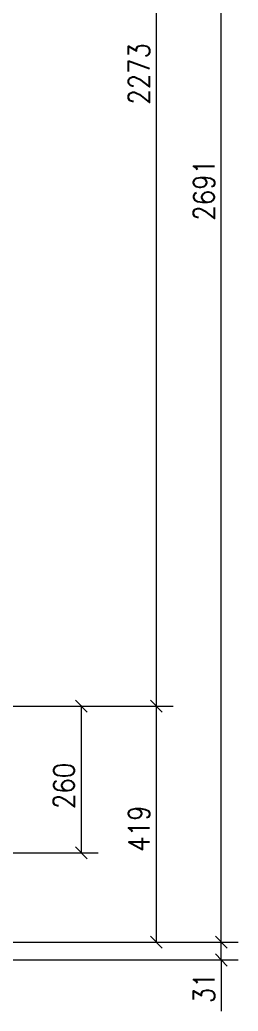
# Model space of a CAD drawing. Header units: millimetres. Extents: x 5 to 846, y 5 to 599.
# Drawn here: x 727.4 to 753.2, y 174.7 to 291.9 of the extents above; entities that cross this region are included whole.
import ezdxf

# ---------------------------------------------------------------- set-up
doc = ezdxf.new("R2010")
doc.units = ezdxf.units.MM
doc.linetypes.add('XKITLINE00', pattern=[0])
doc.layers.add('Cota', color=4, linetype='Continuous', lineweight=0)
doc.styles.add('SIMPLEX', font='SIMPLEX_.TTF')

msp = doc.modelspace()

# ---------------------------------------------------------------- linework, layer by layer
at = {"layer": 'Cota', "color": 7, "linetype": 'XKITLINE00', "lineweight": 0}
for p, q in [((743.55, 210.74), (743.55, 362.27)), ((751.24, 182.84), (751.24, 362.27)), ((733.96, 211.45), (735.37, 210.03)), ((742.84, 211.45), (744.25, 210.03)), ((742.84, 211.45), (744.25, 210.03)), ((707.66, 210.74), (745.55, 210.74)), ((707.66, 210.74), (745.55, 210.74)), ((708.03, 210.74), (736.67, 210.74)), ((734.67, 193.41), (734.67, 210.74)), ((743.55, 182.84), (743.55, 210.74)), ((708.03, 193.41), (736.67, 193.41)), ((733.96, 194.11), (735.37, 192.7)), ((742.84, 183.55), (744.25, 182.13)), ((750.54, 183.55), (751.95, 182.13)), ((750.54, 183.55), (751.95, 182.13)), ((638.2, 182.84), (753.24, 182.84)), ((638.2, 182.84), (745.55, 182.84)), ((638.2, 182.84), (753.24, 182.84)), ((751.24, 180.74), (751.24, 182.84)), ((638.2, 180.74), (753.24, 180.74)), ((750.54, 181.45), (751.95, 180.03)), ((751.24, 180.74), (751.24, 174.69)), ((751.24, 180.74), (751.24, 174.69))]:
    msp.add_line(p, q, dxfattribs=at)
at = {"layer": 'Cota', "color": 3}
for p in [(734.67, 210.74), (743.55, 210.74), (743.55, 210.74), (734.67, 193.41), (743.55, 182.84), (751.24, 182.84), (751.24, 182.84), (751.24, 180.74)]:
    msp.add_point(p, dxfattribs=at)

# ---------------------------------------------------------------- texts
at = {"layer": 'Cota', "color": 3, "style": 'SIMPLEX', "width": 0.85}
for s, p in [('2273', (742.75, 281.87)), ('2691', (750.44, 268.15)), ('260', (733.87, 198.59)), ('419', (742.75, 193.54)), ('31', (750.44, 175.63))]:
    msp.add_text(s, height=2.5, rotation=90.0002, dxfattribs=at).set_placement(p)

doc.saveas('drawing.dxf')
